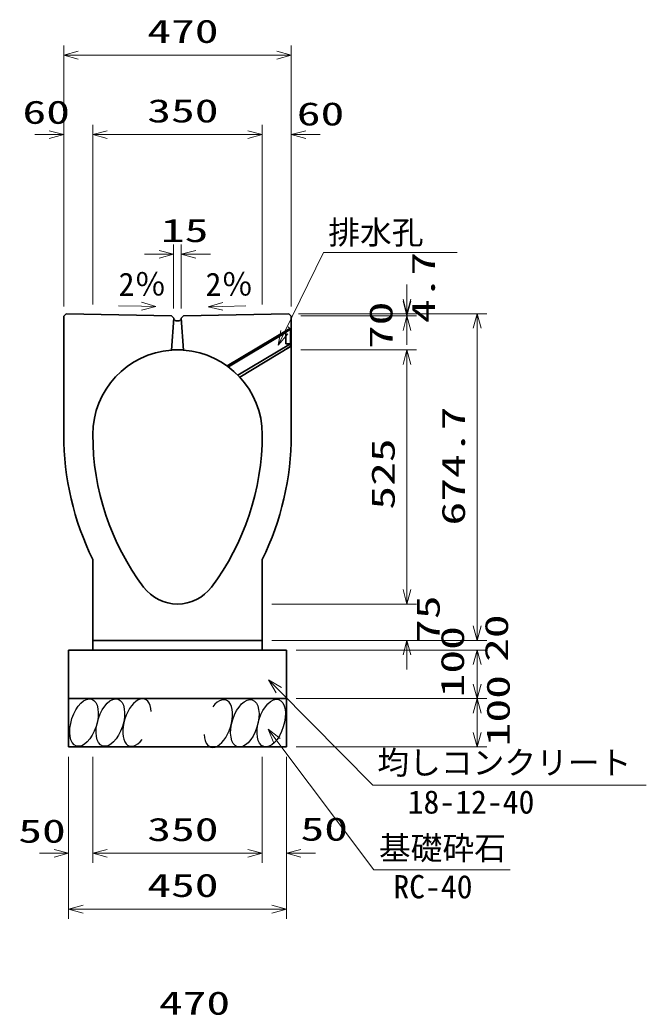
# Model space of a CAD drawing. Units: millimetres on the paper. Extents: x 15 to 1219, y 8 to 859.
# Drawn here: x 753.3 to 818, y 492.3 to 595 of the extents above; entities that cross this region are included whole.
import ezdxf
from ezdxf.enums import TextEntityAlignment as Align

# ---------------------------------------------------------------- set-up
doc = ezdxf.new("R2010")
doc.units = ezdxf.units.MM
doc.linetypes.add('DASHED', pattern=[7.5, 6, -1.5])
for name, color, linetype, lineweight in [('D-STR-DIM（寸法）', 7, 'Continuous', 13), ('D-STR-HTXT(均しCON-旗)', 7, 'Continuous', 13), ('D-STR-HTXT(基礎砕石-旗)', 7, 'Continuous', 13), ('D-STR-HTXT（WS-旗）', 7, 'Continuous', 13), ('D-STR-STRF(グリ)', 7, 'Continuous', 25), ('D-STR（構造物WS）', 1, 'Continuous', 35), ('D-STR（構造物）', 1, 'Continuous', 35)]:
    doc.layers.add(name, color=color, linetype=linetype, lineweight=lineweight)
doc.styles.add('ＭＳ ゴシック', font='')
doc.styles.get('ＭＳ ゴシック').set_extended_font_data('MS Gothic')

# ---------------------------------------------------------------- blocks, each defined once
blk = doc.blocks.new('_Open30')
at = {"color": 7, "linetype": 'Continuous', "lineweight": 13}
for p, q in [((-1, 0.2679), (0, 0)), ((0, 0), (-1, -0.2679)), ((0, 0), (-1, 0))]:
    blk.add_line(p, q, dxfattribs=at)

msp = doc.modelspace()

# ---------------------------------------------------------------- linework, layer by layer
at = {"layer": 'D-STR-DIM（寸法）'}
for p, q in [((757.834, 584.149), (757.834, 592.357)), ((781.334, 584.149), (781.334, 592.357)), ((759.334, 591.357), (779.834, 591.357)), ((757.834, 565.417), (757.834, 584.149)), ((760.834, 565.607), (760.834, 584.149)), ((760.834, 565.607), (760.834, 584.149)), ((778.334, 565.612), (778.334, 584.149)), ((778.334, 565.612), (778.334, 584.149)), ((781.334, 565.417), (781.334, 584.149)), ((756.334, 583.149), (754.834, 583.149)), ((762.334, 583.149), (763.834, 583.149)), ((762.334, 583.149), (776.834, 583.149)), ((776.834, 583.149), (775.334, 583.149)), ((782.834, 583.149), (784.334, 583.149)), ((769.185, 565.206), (769.185, 571.8)), ((769.977, 565.19), (769.977, 571.8)), ((767.685, 570.8), (766.185, 570.8)), ((771.477, 570.8), (772.977, 570.8)), ((793.277, 566.162), (793.277, 567.662)), ((793.277, 565.944), (793.277, 567.444)), ((763.494, 565.483), (765.855, 565.436)), ((776.623, 565.465), (774.262, 565.418)), ((782.084, 564.662), (801.537, 564.662)), ((782.084, 564.662), (794.277, 564.662)), ((782.306, 564.444), (794.277, 564.444)), ((782.306, 564.444), (794.277, 564.444)), ((800.537, 532.432), (800.537, 563.162)), ((793.277, 562.944), (793.277, 561.444)), ((782.334, 560.932), (794.277, 560.932)), ((782.334, 560.932), (794.277, 560.932)), ((793.277, 536.182), (793.277, 559.432)), ((793.277, 559.432), (793.277, 557.932)), ((793.277, 536.182), (793.277, 537.682)), ((779.334, 534.682), (794.277, 534.682)), ((779.334, 534.682), (794.277, 534.682)), ((800.537, 532.432), (800.537, 533.932)), ((779.334, 530.932), (801.537, 530.932)), ((779.334, 530.932), (794.277, 530.932)), ((779.334, 530.932), (801.537, 530.932)), ((781.834, 529.932), (801.537, 529.932)), ((781.834, 529.932), (801.537, 529.932)), ((793.277, 529.432), (793.277, 527.932)), ((800.537, 526.432), (800.537, 528.432)), ((800.537, 528.432), (800.537, 526.932)), ((781.834, 524.932), (801.537, 524.932)), ((781.834, 524.932), (801.537, 524.932)), ((800.537, 521.432), (800.537, 523.432)), ((781.834, 519.932), (801.537, 519.932)), ((758.334, 518.932), (758.334, 507.964)), ((760.834, 518.932), (760.834, 507.964)), ((760.834, 518.932), (760.834, 507.964)), ((778.334, 518.932), (778.334, 507.964)), ((778.334, 518.932), (778.334, 507.964)), ((780.834, 518.932), (780.834, 507.964)), ((756.834, 508.964), (755.334, 508.964)), ((762.334, 508.964), (763.834, 508.964)), ((762.334, 508.964), (776.834, 508.964)), ((776.834, 508.964), (775.334, 508.964)), ((782.334, 508.964), (783.834, 508.964)), ((758.334, 507.964), (758.334, 502.191)), ((780.834, 507.964), (780.834, 502.191)), ((759.834, 503.191), (779.334, 503.191))]:
    msp.add_line(p, q, dxfattribs=at)
at = {"layer": 'D-STR-HTXT(均しCON-旗)'}
msp.add_lwpolyline([(817.982, 515.984), (789.774, 515.984), (780.051, 525.801)], dxfattribs=at)
at = {"layer": 'D-STR-HTXT(基礎砕石-旗)'}
msp.add_lwpolyline([(803.956, 507.235), (789.852, 507.235), (779.848, 520.561)], dxfattribs=at)
at = {"layer": 'D-STR-HTXT（WS-旗）'}
msp.add_lwpolyline([(798.461, 570.972), (784.673, 570.972), (780.632, 562.761)], dxfattribs=at)
at = {"layer": 'D-STR-STRF(グリ)'}
for centre, major_axis in [((759.929, 522.455), (0.79, 2.421)), ((762.65, 522.455), (0.79, 2.421)), ((776.538, 522.374), (-0.771, -2.427)), ((779.26, 522.396), (-0.771, -2.427))]:
    msp.add_ellipse(centre, major_axis=major_axis, ratio=0.5139, dxfattribs=at)
for centre, major_axis in [((765.391, 522.455), (0.79, 2.421)), ((773.798, 522.352), (-0.771, -2.427))]:
    msp.add_ellipse(centre, major_axis=major_axis, ratio=0.5139, start_param=5.3575563, end_param=10.3750652, dxfattribs=at)
at = {"layer": 'D-STR（構造物WS）'}
for p, q in [((774.712, 559.272), (781.176, 563.15)), ((781.259, 563.067), (780.759, 562.767)), ((781.012, 563.314), (781.259, 563.067)), ((781.259, 563.067), (781.259, 561.267)), ((774.843, 559.175), (780.759, 562.725)), ((780.759, 562.767), (780.759, 561.567)), ((775.83, 558.31), (781.259, 561.567)), ((781.259, 561.267), (776.012, 558.119)), ((780.759, 561.567), (781.259, 561.567)), ((781.259, 561.267), (780.956, 561.092)), ((780.956, 561.084), (781.259, 561.259))]:
    msp.add_line(p, q, dxfattribs=at)
at = {"layer": 'D-STR（構造物）'}
for p, q in [((758.084, 564.662), (757.834, 564.417)), ((757.834, 564.417), (757.834, 552.182)), ((768.959, 564.444), (758.084, 564.662)), ((769.191, 564.19), (768.959, 564.444)), ((769.191, 564.19), (768.959, 560.91)), ((769.977, 564.19), (770.209, 564.444)), ((769.977, 564.19), (770.209, 560.91)), ((770.209, 564.444), (781.084, 564.662)), ((781.084, 564.662), (781.334, 564.417)), ((781.334, 564.417), (781.334, 552.182)), ((769.437, 563.94), (769.582, 563.94)), ((769.727, 563.94), (769.582, 563.94)), ((760.834, 529.932), (760.834, 539.278)), ((778.334, 529.932), (778.334, 539.278)), ((760.834, 530.932), (778.334, 530.932)), ((758.334, 529.932), (780.834, 529.932)), ((758.334, 519.932), (758.334, 529.932)), ((780.834, 519.932), (780.834, 529.932)), ((758.334, 524.932), (780.834, 524.932)), ((758.334, 519.932), (780.834, 519.932))]:
    msp.add_line(p, q, dxfattribs=at)
for centre, radius, start, end in [((769.437, 564.19), 0.25, 180, 270), ((769.727, 564.19), 0.25, 270, 0), ((769.584, 552.182), 8.75, 94.09604, 180), ((769.584, 552.181), 8.751, 0.0017, 85.89996), ((787.084, 552.182), 29.25, 180, 206.17693), ((787.084, 552.182), 26.25, 180, 216.86989), ((752.084, 552.182), 26.25, 323.13008, 0), ((752.084, 552.182), 29.25, 333.82303, 0), ((769.584, 539.057), 4.375, 216.86987, 323.13008)]:
    msp.add_arc(centre, radius, start, end, dxfattribs=at)
at = {"layer": 'D-STR（構造物）', "linetype": 'DASHED'}
msp.add_arc((769.584, 552.172), 8.76, 85.9087, 94.0913, dxfattribs=at)

# ---------------------------------------------------------------- block references
at = {"layer": 'D-STR-DIM（寸法）', "xscale": 1.5, "yscale": 1.5}
for p, rotation in [((757.834, 591.357), 180), ((760.834, 583.149), 180), ((760.834, 583.149), 180), ((781.334, 583.149), 180), ((769.977, 570.8), 180), ((793.277, 564.662), 270), ((767.355, 565.406), 358.85424), ((772.762, 565.388), 181.14576), ((793.277, 564.444), 270), ((793.277, 564.444), 90), ((800.537, 564.662), 90), ((793.277, 560.932), 90), ((793.277, 560.932), 90), ((793.277, 534.682), 270), ((793.277, 534.682), 270), ((800.537, 530.932), 270), ((800.537, 530.932), 270), ((793.277, 530.932), 90), ((800.537, 529.932), 90), ((800.537, 529.932), 90), ((800.537, 524.932), 270), ((800.537, 524.932), 90), ((800.537, 519.932), 270), ((760.834, 508.964), 180), ((760.834, 508.964), 180), ((780.834, 508.964), 180), ((758.334, 503.191), 180)]:
    msp.add_blockref('_Open30', p, dxfattribs=dict(at, rotation=rotation))
for p in [(781.334, 591.357), (757.834, 583.149), (778.334, 583.149), (778.334, 583.149), (769.185, 570.8), (758.334, 508.964), (778.334, 508.964), (778.334, 508.964), (780.834, 503.191)]:
    msp.add_blockref('_Open30', p, dxfattribs=at)
at = {"layer": 'D-STR-HTXT(均しCON-旗)', "xscale": 1.5, "yscale": 1.5, "rotation": 134.72505}
msp.add_blockref('_Open30', (778.996, 526.867), dxfattribs=at)
at = {"layer": 'D-STR-HTXT(基礎砕石-旗)', "xscale": 1.5, "yscale": 1.5, "rotation": 126.89552}
msp.add_blockref('_Open30', (778.948, 521.76), dxfattribs=at)
at = {"layer": 'D-STR-HTXT（WS-旗）', "xscale": 1.5, "yscale": 1.5, "rotation": 243.798}
msp.add_blockref('_Open30', (779.97, 561.415), dxfattribs=at)

# ---------------------------------------------------------------- texts
at = {"layer": 'D-STR-DIM（寸法）', "style": 'ＭＳ ゴシック', "width": 1.5}
for s, p in [('470', (766.459, 591.895)), ('60', (753.57, 583.543)), ('350', (766.459, 583.686)), ('60', (781.904, 583.372)), ('15', (767.868, 571.337)), ('50', (753.137, 509.331)), ('350', (766.459, 509.502)), ('50', (782.286, 509.539)), ('450', (766.459, 503.728)), ('470', (767.658, 491.572))]:
    msp.add_text(s, height=2.405, dxfattribs=at).set_placement(p, align=Align.BOTTOM_LEFT)
for s, p in [('4.7', (796.889, 563.684)), ('70', (792.511, 561.007)), ('674.7', (800, 542.797)), ('525', (792.739, 544.427)), ('75', (797.385, 530.674)), ('20', (804.451, 528.713)), ('100', (799.905, 525.052)), ('100', (804.623, 519.999))]:
    msp.add_text(s, height=2.405, rotation=90, dxfattribs=at).set_placement(p, align=Align.BOTTOM_LEFT)
at = {"layer": 'D-STR-DIM（寸法）', "style": 'ＭＳ ゴシック'}
for rotation, p in [(0.01, (763.501, 565.781)), (359.99, (772.479, 565.777))]:
    msp.add_text('2％', height=2.405, rotation=rotation, dxfattribs=at).set_placement(p, align=Align.BOTTOM_LEFT)
at = {"layer": 'D-STR-HTXT(均しCON-旗)', "style": 'ＭＳ ゴシック'}
for s, p in [('均しコンクリート', (790.221, 516.395)), ('18-12-40', (793.355, 512.333))]:
    msp.add_text(s, height=2.405, dxfattribs=at).set_placement(p, align=Align.BOTTOM_LEFT)
at = {"layer": 'D-STR-HTXT(基礎砕石-旗)', "style": 'ＭＳ ゴシック'}
for s, p in [('基礎砕石', (790.388, 507.569)), ('RC-40', (791.876, 503.584))]:
    msp.add_text(s, height=2.405, dxfattribs=at).set_placement(p, align=Align.BOTTOM_LEFT)
at = {"layer": 'D-STR-HTXT（WS-旗）', "style": 'ＭＳ ゴシック'}
msp.add_text('排水孔', height=2.405, dxfattribs=at).set_placement((785.153, 571.124), align=Align.BOTTOM_LEFT)

doc.saveas('drawing.dxf')
